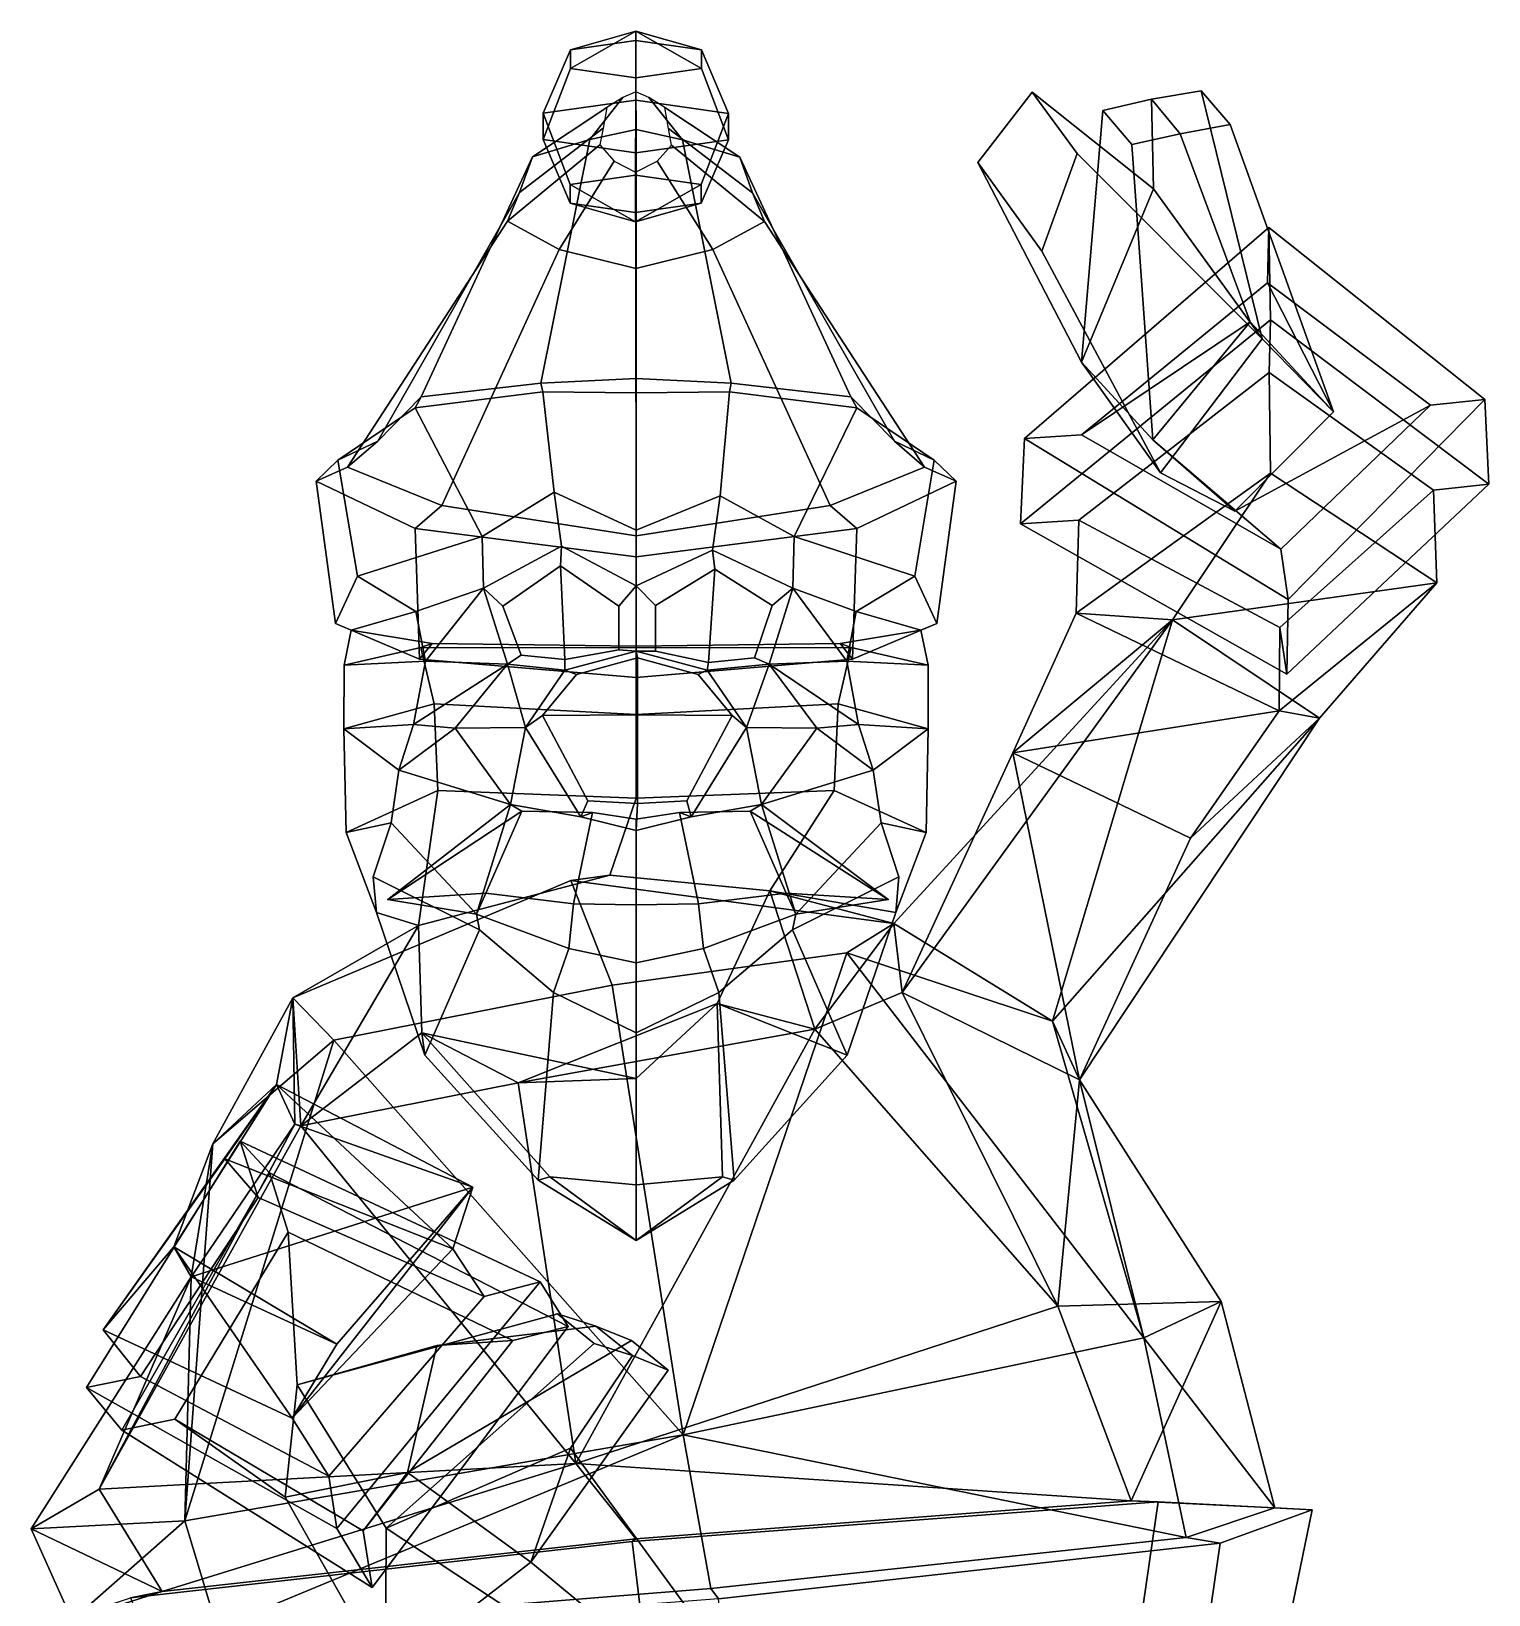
# Model space of a CAD drawing. Extents: x -142 to 161, y -156 to 341.
# Drawn here: x -141.7 to 161.2, y 15.9 to 340.8 of the extents above; entities that cross this region are included whole.
import ezdxf

# ---------------------------------------------------------------- set-up
doc = ezdxf.new("R2010")
doc.units = 0

msp = doc.modelspace()

# ---------------------------------------------------------------- linework, layer by layer
for p in [(-67.591843, 160.365143, 96.495125), (36.414726, 160.365143, 96.495125)]:
    msp.add_point(p)
for points in [[(-29.649315, 336.949158, -22.037313), (-16.04174, 338.858826, -29.255665), (-16.067974, 326.463806, -38.97863), (-35.312012, 323.763123, -28.770414)], [(-29.646725, 333.085388, -7.617524), (-16.028728, 340.792175, -13.282484), (-29.649315, 336.949158, -22.037313)], [(-16.028728, 340.792175, -13.282484), (-16.04174, 338.858826, -29.255665), (-29.649315, 336.949158, -22.037313)], [(-16.036562, 331.131287, -0.416027), (-16.028728, 340.792175, -13.282484), (-29.646725, 333.085388, -7.617524)], [(-2.431543, 336.904724, -22.05411), (3.179721, 323.700287, -28.794167), (-16.067974, 326.463806, -38.97863), (-16.04174, 338.858826, -29.255665)], [(-16.028728, 340.792175, -13.282484), (-2.431543, 336.904724, -22.05411), (-16.04174, 338.858826, -29.255665)], [(-16.036562, 331.131287, -0.416027), (-2.428954, 333.040955, -7.634319), (-16.028728, 340.792175, -13.282484)], [(-2.428954, 333.040955, -7.634319), (-2.431543, 336.904724, -22.05411), (-16.028728, 340.792175, -13.282484)], [(-35.30835, 318.29892, -8.377673), (-29.646725, 333.085388, -7.617524), (-29.649315, 336.949158, -22.037313), (-35.312012, 323.763123, -28.770414)], [(3.183383, 318.236053, -8.401425), (3.179721, 323.700287, -28.794167), (-2.431543, 336.904724, -22.05411), (-2.428954, 333.040955, -7.634319)], [(-16.060652, 315.53537, 1.806762), (-16.036562, 331.131287, -0.416027), (-29.646725, 333.085388, -7.617524), (-35.30835, 318.29892, -8.377673)], [(-16.060652, 315.53537, 1.806762), (3.183383, 318.236053, -8.401425), (-2.428954, 333.040955, -7.634319), (-16.036562, 331.131287, -0.416027)], [(-16.05541, 328.239136, -7.126529), (-18.753023, 327.024872, -7.45845), (-25.624636, 318.266296, 51.219948), (-15.995101, 320.358612, 53.964451)], [(-16.05541, 328.239136, -7.126529), (-15.995101, 320.358612, 53.964451), (-6.371634, 318.252838, 51.214855), (-13.362187, 327.016052, -7.461776)], [(91.111107, 326.651062, 173.839813), (101.489883, 328.440674, 178.125626), (107.496941, 321.393555, 169.085968), (97.118698, 319.493561, 164.860428)], [(91.111107, 326.651062, 173.839813), (91.536423, 308.073212, 188.049118), (114.152878, 276.878937, 204.423233), (101.489883, 328.440674, 178.125626)], [(101.489883, 328.440674, 178.125626), (114.152878, 276.878937, 204.423233), (128.980667, 261.697235, 178.717606), (107.496941, 321.393555, 169.085968)], [(-22.097281, 324.942139, -8.027983), (-22.855043, 320.642426, -9.204792), (-40.249519, 307.271637, 36.821701), (-37.560184, 314.677887, 46.516018)], [(-18.753023, 327.024872, -7.45845), (-22.097281, 324.942139, -8.027983), (-37.560184, 314.677887, 46.516018), (-25.624636, 318.266296, 51.219948)], [(-29.69964, 308.958221, -29.537462), (-35.312012, 323.763123, -28.770414), (-16.067974, 326.463806, -38.97863), (-16.092064, 310.86792, -36.755814)], [(-2.48187, 308.913788, -29.554256), (-16.092064, 310.86792, -36.755814), (-16.067974, 326.463806, -38.97863), (3.179721, 323.700287, -28.794167)], [(-13.362187, 327.016052, -7.461776), (-6.371634, 318.252838, 51.214855), (5.553517, 314.647736, 46.504616), (-10.025455, 324.922424, -8.035432)], [(-10.025455, 324.922424, -8.035432), (5.553517, 314.647736, 46.504616), (8.221432, 307.237701, 36.808884), (-9.28319, 320.620239, -9.213166)], [(55.058792, 313.490875, 238.125565), (68.35968, 295.091248, 243.768265), (75.68676, 315.382599, 246.951065), (66.334244, 328.115906, 232.367355)], [(55.058792, 313.490875, 238.125565), (66.334244, 328.115906, 232.367355), (91.536423, 308.073212, 188.049118), (76.58474, 272.035034, 187.363144)], [(66.334244, 328.115906, 232.367355), (75.68676, 315.382599, 246.951065), (114.152878, 276.878937, 204.423233), (91.536423, 308.073212, 188.049118)], [(81.013458, 324.338226, 170.188919), (76.58474, 272.035034, 187.363144), (91.536423, 308.073212, 188.049118), (91.111107, 326.651062, 173.839813)], [(81.013458, 324.338226, 170.188919), (91.111107, 326.651062, 173.839813), (97.118698, 319.493561, 164.860428), (87.03817, 317.260315, 161.128311)], [(-35.30835, 318.29892, -8.377673), (-35.312012, 323.763123, -28.770414), (-29.69964, 308.958221, -29.537462), (-29.69705, 305.094452, -15.117672)], [(3.183383, 318.236053, -8.401425), (-2.479281, 305.050018, -15.134467), (-2.48187, 308.913788, -29.554256), (3.179721, 323.700287, -28.794167)], [(81.013458, 324.338226, 170.188919), (87.03817, 317.260315, 161.128311), (91.38356, 255.886414, 162.251785), (76.58474, 272.035034, 187.363144)], [(-22.855043, 320.642426, -9.204792), (-23.547953, 317.174194, -10.154005), (-42.710514, 301.297607, 29.001932), (-40.249519, 307.271637, 36.821701)], [(-15.992278, 268.643951, 102.110405), (-15.995101, 320.358612, 53.964451), (-25.624636, 318.266296, 51.219948), (-35.78054, 267.628021, 94.745079)], [(-15.992278, 268.643951, 102.110405), (3.795982, 267.628021, 94.745079), (-6.371634, 318.252838, 51.214855), (-15.995101, 320.358612, 53.964451)], [(-9.28319, 320.620239, -9.213166), (8.221432, 307.237701, 36.808884), (10.665156, 301.260284, 28.987818), (-8.602779, 317.14978, -10.163227)], [(87.03817, 317.260315, 161.128311), (97.118698, 319.493561, 164.860428), (111.638771, 280.421478, 154.413116), (91.38356, 255.886414, 162.251785)], [(97.118698, 319.493561, 164.860428), (107.496941, 321.393555, 169.085968), (128.980667, 261.697235, 178.717606), (111.638771, 280.421478, 154.413116)], [(-60.640846, 264.803253, 82.086639), (-35.78054, 267.628021, 94.745079), (-25.624636, 318.266296, 51.219948), (-37.560184, 314.677887, 46.516018)], [(-23.547953, 317.174194, -10.154005), (-20.553123, 313.777924, -11.084127), (-32.001301, 295.4487, 21.354465), (-42.710514, 301.297607, 29.001932)], [(-16.060652, 315.53537, 1.806762), (-35.30835, 318.29892, -8.377673), (-29.69705, 305.094452, -15.117672), (-16.086885, 303.14035, -7.916174)], [(-16.060652, 315.53537, 1.806762), (-16.086885, 303.14035, -7.916174), (-2.479281, 305.050018, -15.134467), (3.183383, 318.236053, -8.401425)], [(-8.602779, 317.14978, -10.163227), (10.665156, 301.260284, 28.987818), (-0.060949, 295.426331, 21.346018), (-11.609832, 313.763336, -11.089645)], [(28.656296, 264.803253, 82.086639), (5.553517, 314.647736, 46.504616), (-6.371634, 318.252838, 51.214855), (3.795982, 267.628021, 94.745079)], [(68.35968, 295.091248, 243.768265), (93.022392, 249.01123, 214.239471), (114.152878, 276.878937, 204.423233), (75.68676, 315.382599, 246.951065)], [(-69.681381, 255.59906, 55.37545), (-60.640846, 264.803253, 82.086639), (-37.560184, 314.677887, 46.516018), (-40.249519, 307.271637, 36.821701)], [(-20.553123, 313.777924, -11.084127), (-16.085594, 311.485901, -11.712283), (-16.036814, 291.502228, 16.200108), (-32.001301, 295.4487, 21.354465)], [(-11.609832, 313.763336, -11.089645), (-0.060949, 295.426331, 21.346018), (-16.036814, 291.502228, 16.200108), (-16.085594, 311.485901, -11.712283)], [(37.696827, 255.59906, 55.37545), (8.221432, 307.237701, 36.808884), (5.553517, 314.647736, 46.504616), (28.656296, 264.803253, 82.086639)], [(55.058792, 313.490875, 238.125565), (76.58474, 272.035034, 187.363144), (93.022392, 249.01123, 214.239471), (68.35968, 295.091248, 243.768265)], [(-16.099907, 301.207001, -23.889299), (-29.69964, 308.958221, -29.537462), (-16.092064, 310.86792, -36.755814)], [(-29.69705, 305.094452, -15.117672), (-29.69964, 308.958221, -29.537462), (-16.099907, 301.207001, -23.889299)], [(-16.099907, 301.207001, -23.889299), (-16.092064, 310.86792, -36.755814), (-2.48187, 308.913788, -29.554256)], [(-2.479281, 305.050018, -15.134467), (-16.099907, 301.207001, -23.889299), (-2.48187, 308.913788, -29.554256)], [(-75.951317, 250.177185, 32.811607), (-69.681381, 255.59906, 55.37545), (-40.249519, 307.271637, 36.821701), (-42.710514, 301.297607, 29.001932)], [(43.966766, 250.177185, 32.811607), (10.665156, 301.260284, 28.987818), (8.221432, 307.237701, 36.808884), (37.696827, 255.59906, 55.37545)], [(-16.086885, 303.14035, -7.916174), (-29.69705, 305.094452, -15.117672), (-16.099907, 301.207001, -23.889299)], [(-16.086885, 303.14035, -7.916174), (-16.099907, 301.207001, -23.889299), (-2.479281, 305.050018, -15.134467)], [(-56.363403, 242.208405, 12.722821), (-75.951317, 250.177185, 32.811607), (-42.710514, 301.297607, 29.001932), (-32.001301, 295.4487, 21.354465)], [(24.378843, 242.208405, 12.722822), (-0.060949, 295.426331, 21.346018), (10.665156, 301.260284, 28.987818), (43.966766, 250.177185, 32.811607)], [(63.937744, 238.456024, 148.06102), (64.709366, 256.18634, 176.030685), (115.519356, 300.020905, 147.353302), (115.87558, 280.815308, 121.267258)], [(64.709366, 256.18634, 176.030685), (76.61438, 256.946747, 175.590622), (115.283615, 288.542053, 154.665756), (115.519356, 300.020905, 147.353302)], [(160.444504, 264.294647, 171.22197), (115.519356, 300.020905, 147.353302), (115.283615, 288.542053, 154.665756), (149.141006, 263.089386, 171.947662)], [(160.444504, 264.294647, 171.22197), (161.237061, 246.696777, 143.173737), (115.87558, 280.815308, 121.267258), (115.519356, 300.020905, 147.353302)], [(-15.992279, 235.910461, -5.742796), (-56.363403, 242.208405, 12.722821), (-32.001301, 295.4487, 21.354465), (-16.036814, 291.502228, 16.200108)], [(-15.992279, 235.910461, -5.742796), (-16.036814, 291.502228, 16.200108), (-0.060949, 295.426331, 21.346018), (24.378843, 242.208405, 12.722822)], [(111.638771, 280.421478, 154.413116), (128.980667, 261.697235, 178.717606), (115.283615, 288.542053, 154.665756), (76.61438, 256.946747, 175.590622)], [(108.46003, 241.089935, 183.172211), (149.141006, 263.089386, 171.947662), (115.283615, 288.542053, 154.665756), (128.980667, 261.697235, 178.717606)], [(63.937744, 238.456024, 148.06102), (115.87558, 280.815308, 121.267258), (115.569916, 269.852539, 128.25061), (76.055687, 239.196228, 147.634628)], [(91.38356, 255.886414, 162.251785), (111.638771, 280.421478, 154.413116), (76.61438, 256.946747, 175.590622), (117.991768, 233.174652, 191.95517)], [(161.237061, 246.696777, 143.173737), (149.767288, 245.43927, 143.932144), (115.569916, 269.852539, 128.25061), (115.87558, 280.815308, 121.267258)], [(93.022392, 249.01123, 214.239471), (108.46003, 241.089935, 183.172211), (128.980667, 261.697235, 178.717606), (114.152878, 276.878937, 204.423233)], [(115.889847, 248.970398, 98.736542), (75.446388, 219.837799, 117.146332), (76.055687, 239.196228, 147.634628), (115.569916, 269.852539, 128.25061)], [(76.58474, 272.035034, 187.363144), (91.38356, 255.886414, 162.251785), (108.46003, 241.089935, 183.172211), (93.022392, 249.01123, 214.239471)], [(149.767288, 245.43927, 143.932144), (150.450302, 226.190247, 113.378937), (115.889847, 248.970398, 98.736542), (115.569916, 269.852539, 128.25061)], [(-35.391876, 265.833313, 99.837959), (-35.78054, 267.628021, 94.745079), (-60.640846, 264.803253, 82.086639), (-61.883198, 262.561523, 86.926041)], [(-15.992278, 265.653229, 105.996429), (-15.992278, 268.643951, 102.110405), (-35.78054, 267.628021, 94.745079), (-35.391876, 265.833313, 99.837959)], [(-15.992278, 265.653229, 105.996429), (3.407317, 265.833313, 99.837959), (3.795982, 267.628021, 94.745079), (-15.992278, 268.643951, 102.110405)], [(3.407317, 265.833313, 99.837959), (29.898647, 262.561523, 86.926041), (28.656296, 264.803253, 82.086639), (3.795982, 267.628021, 94.745079)], [(-61.883198, 262.561523, 86.926041), (-60.640846, 264.803253, 82.086639), (-69.681381, 255.59906, 55.37545), (-77.980057, 251.690308, 57.154057)], [(-33.035049, 245.036011, 105.993355), (-35.391876, 265.833313, 99.837959), (-61.883198, 262.561523, 86.926041), (-47.975784, 235.798859, 95.688095)], [(-15.992279, 237.132874, 110.968658), (-15.992278, 265.653229, 105.996429), (-35.391876, 265.833313, 99.837959), (-33.035049, 245.036011, 105.993355)], [(-15.992279, 237.132874, 110.968658), (1.454217, 244.241577, 106.137726), (3.407317, 265.833313, 99.837959), (-15.992278, 265.653229, 105.996429)], [(1.454217, 244.241577, 106.137726), (16.863268, 235.798859, 95.688103), (29.898647, 262.561523, 86.926041), (3.407317, 265.833313, 99.837959)], [(29.898647, 262.561523, 86.926041), (45.995502, 251.690308, 57.154057), (37.696827, 255.59906, 55.37545), (28.656296, 264.803253, 82.086639)], [(119.552994, 222.728638, 198.616241), (160.444504, 264.294647, 171.22197), (149.141006, 263.089386, 171.947662), (117.991768, 233.174652, 191.95517)], [(119.292801, 207.219025, 168.16893), (161.237061, 246.696777, 143.173737), (160.444504, 264.294647, 171.22197), (119.552994, 222.728638, 198.616241)], [(-47.975784, 235.798859, 95.688095), (-61.883198, 262.561523, 86.926041), (-77.980057, 251.690308, 57.154057), (-73.932991, 227.540619, 77.814453)], [(16.863268, 235.798859, 95.688103), (41.948444, 227.540619, 77.814453), (45.995502, 251.690308, 57.154057), (29.898647, 262.561523, 86.926041)], [(91.38356, 255.886414, 162.251785), (117.991768, 233.174652, 191.95517), (149.141006, 263.089386, 171.947662), (108.46003, 241.089935, 183.172211)], [(119.552994, 222.728638, 198.616241), (117.991768, 233.174652, 191.95517), (76.61438, 256.946747, 175.590622), (64.709366, 256.18634, 176.030685)], [(-77.980057, 251.690308, 57.154057), (-69.681381, 255.59906, 55.37545), (-75.951317, 250.177185, 32.811607), (-82.505745, 247.304596, 31.648376)], [(45.995502, 251.690308, 57.154057), (50.521194, 247.304596, 31.648376), (43.966766, 250.177185, 32.811607), (37.696827, 255.59906, 55.37545)], [(119.292801, 207.219025, 168.16893), (119.552994, 222.728638, 198.616241), (64.709366, 256.18634, 176.030685), (63.937744, 238.456024, 148.06102)], [(-73.932991, 227.540619, 77.814453), (-77.980057, 251.690308, 57.154057), (-82.505745, 247.304596, 31.648376), (-78.506409, 217.683228, 41.26693)], [(41.948444, 227.540619, 77.814453), (46.521854, 217.683228, 41.26693), (50.521194, 247.304596, 31.648376), (45.995502, 251.690308, 57.154057)], [(-82.505745, 247.304596, 31.648376), (-75.951317, 250.177185, 32.811607), (-56.363403, 242.208405, 12.722821), (-61.89212, 237.459106, 9.714833)], [(-78.506409, 217.683228, 41.26693), (-82.505745, 247.304596, 31.648376), (-61.89212, 237.459106, 9.714833), (-60.996796, 210.312958, 16.025949)], [(50.521194, 247.304596, 31.648376), (29.907564, 237.459106, 9.714833), (24.378843, 242.208405, 12.722822), (43.966766, 250.177185, 32.811607)], [(46.521854, 217.683228, 41.26693), (29.012239, 210.312927, 16.025949), (29.907564, 237.459106, 9.714833), (50.521194, 247.304596, 31.648376)], [(75.446388, 219.837799, 117.146332), (115.889847, 248.970398, 98.736542), (95.508698, 218.499207, 59.714615)], [(150.450302, 226.190247, 113.378937), (95.508698, 218.499207, 59.714615), (115.889847, 248.970398, 98.736542)], [(-33.035049, 245.036011, 105.993355), (-47.975784, 235.798859, 95.688095), (-47.683075, 225.057556, 94.877663), (-31.46636, 233.792145, 106.658783)], [(-15.992279, 237.132874, 110.968658), (-33.035049, 245.036011, 105.993355), (-31.46636, 233.792145, 106.658783), (-15.992279, 225.558319, 108.95771)], [(-15.992279, 237.132874, 110.968658), (-15.992279, 225.558319, 108.95771), (-0.114478, 232.987305, 106.687653), (1.454217, 244.241577, 106.137726)], [(1.454217, 244.241577, 106.137726), (-0.114478, 232.987305, 106.687653), (16.570555, 225.057556, 94.877663), (16.863268, 235.798859, 95.688103)], [(117.664276, 199.597107, 130.199356), (150.450302, 226.190247, 113.378937), (149.767288, 245.43927, 143.932144), (117.832916, 216.889008, 162.00264)], [(119.292801, 207.219025, 168.16893), (117.832916, 216.889008, 162.00264), (149.767288, 245.43927, 143.932144), (161.237061, 246.696777, 143.173737)], [(-61.89212, 237.459106, 9.714833), (-56.363403, 242.208405, 12.722821), (-15.992279, 235.910461, -5.742796), (-15.992279, 231.539124, -9.574926)], [(29.907564, 237.459106, 9.714833), (-15.992279, 231.539124, -9.574926), (-15.992279, 235.910461, -5.742796), (24.378843, 242.208405, 12.722822)], [(-60.996796, 210.312958, 16.025949), (-61.89212, 237.459106, 9.714833), (-15.992279, 231.539124, -9.574926), (-15.992283, 206.496765, -3.372419)], [(29.012239, 210.312927, 16.025949), (-15.992283, 206.496765, -3.372419), (-15.992279, 231.539124, -9.574926), (29.907564, 237.459106, 9.714833)], [(119.292801, 207.219025, 168.16893), (63.937744, 238.456024, 148.06102), (76.055687, 239.196228, 147.634628), (117.832916, 216.889008, 162.00264)], [(75.446388, 219.837799, 117.146332), (117.664276, 199.597107, 130.199356), (117.832916, 216.889008, 162.00264), (76.055687, 239.196228, 147.634628)], [(-61.767452, 220.184937, 78.35788), (-47.683075, 225.057556, 94.877663), (-47.975784, 235.798859, 95.688095), (-73.932991, 227.540619, 77.814453)], [(29.782896, 220.184937, 78.35788), (41.948444, 227.540619, 77.814453), (16.863268, 235.798859, 95.688103), (16.570555, 225.057556, 94.877663)], [(-31.725208, 229.697693, 104.469688), (-31.46636, 233.792145, 106.658783), (-47.683075, 225.057556, 94.877663), (-43.662342, 221.328979, 94.654114)], [(-31.725208, 229.697693, 104.469688), (-19.577335, 221.325775, 106.095718), (-15.992279, 225.558319, 108.95771), (-31.46636, 233.792145, 106.658783)], [(0.392394, 229.002502, 104.268639), (-0.114478, 232.987305, 106.687653), (-15.992279, 225.558319, 108.95771), (-11.954087, 221.445038, 106.276031)], [(0.392394, 229.002502, 104.268639), (12.311739, 221.448425, 92.15062), (16.570555, 225.057556, 94.877663), (-0.114478, 232.987305, 106.687653)], [(-73.932991, 227.540619, 77.814453), (-78.506409, 217.683228, 41.26693), (-75.200867, 216.348694, 41.578907), (-61.767452, 220.184937, 78.35788)], [(-30.825851, 210.204559, 102.64016), (-31.725208, 229.697693, 104.469688), (-43.662342, 221.328979, 94.654114), (-39.91534, 211.139099, 97.547935)], [(-19.577335, 221.325775, 106.095718), (-31.725208, 229.697693, 104.469688), (-30.825851, 210.204559, 102.64016), (-19.577335, 212.208496, 106.939919)], [(-11.954087, 221.445038, 106.276031), (-11.954087, 211.94043, 107.318275), (-0.92462, 209.592163, 102.009949), (0.392394, 229.002502, 104.268639)], [(-0.92462, 209.592163, 102.009949), (8.637705, 210.588196, 95.723228), (12.311739, 221.448425, 92.15062), (0.392394, 229.002502, 104.268639)], [(41.948444, 227.540619, 77.814453), (29.782896, 220.184937, 78.35788), (43.216316, 216.348694, 41.578907), (46.521854, 217.683228, 41.26693)], [(-59.794704, 209.859009, 78.655991), (-47.683075, 225.057556, 94.877663), (-61.767452, 220.184937, 78.35788)], [(-42.752811, 209.298401, 98.549278), (-47.683075, 225.057556, 94.877663), (-59.794704, 209.859009, 78.655991)], [(-39.91534, 211.139099, 97.547935), (-43.662342, 221.328979, 94.654114), (-47.683075, 225.057556, 94.877663), (-42.752811, 209.298401, 98.549278)], [(-19.577335, 212.208496, 106.939919), (-15.99228, 211.96109, 110.144318), (-15.992279, 225.558319, 108.95771), (-19.577335, 221.325775, 106.095718)], [(-11.954087, 211.94043, 107.318275), (-11.954087, 221.445038, 106.276031), (-15.992279, 225.558319, 108.95771), (-15.99228, 211.96109, 110.144318)], [(8.637705, 210.588196, 95.723228), (11.640289, 209.298401, 98.549278), (16.570555, 225.057556, 94.877663), (12.311739, 221.448425, 92.15062)], [(11.640289, 209.298401, 98.549278), (27.810141, 209.859009, 78.655991), (16.570555, 225.057556, 94.877663)], [(27.810141, 209.859009, 78.655991), (29.782896, 220.184937, 78.35788), (16.570555, 225.057556, 94.877663)], [(150.450302, 226.190247, 113.378937), (126.05912, 198.045715, 75.624802), (95.508698, 218.499207, 59.714615)], [(117.664276, 199.597107, 130.199356), (126.05912, 198.045715, 75.624802), (150.450302, 226.190247, 113.378937)], [(-61.767452, 220.184937, 78.35788), (-75.200867, 216.348694, 41.578907), (-76.705276, 209.042908, 42.462151), (-59.794704, 209.859009, 78.655991)], [(29.782896, 220.184937, 78.35788), (27.810141, 209.859009, 78.655991), (44.720718, 209.042908, 42.462151), (43.216316, 216.348694, 41.578907)], [(39.290203, 141.007874, 43.820023), (95.508698, 218.499207, 59.714615), (37.589977, 155.336792, -1.061121)], [(70.584953, 135.097107, -19.028791), (37.589977, 155.336792, -1.061121), (95.508698, 218.499207, 59.714615)], [(39.290203, 141.007874, 43.820023), (62.284512, 190.832489, 80.060371), (95.508698, 218.499207, 59.714615)], [(117.664276, 199.597107, 130.199356), (75.446388, 219.837799, 117.146332), (62.284512, 190.832489, 80.060371)], [(75.446388, 219.837799, 117.146332), (95.508698, 218.499207, 59.714615), (62.284512, 190.832489, 80.060371)], [(70.584953, 135.097107, -19.028791), (95.508698, 218.499207, 59.714615), (126.05912, 198.045715, 75.624802)], [(-78.506409, 217.683228, 41.26693), (-60.996796, 210.312958, 16.025949), (-58.410667, 213.574707, 15.36448), (-75.200867, 216.348694, 41.578907)], [(-76.705276, 209.042908, 42.462151), (-75.200867, 216.348694, 41.578907), (-58.410667, 213.574707, 15.36448), (-60.72303, 212.72229, 12.672508)], [(46.521854, 217.683228, 41.26693), (43.216316, 216.348694, 41.578907), (26.426111, 213.574707, 15.36448), (29.012239, 210.312927, 16.025949)], [(44.720718, 209.042908, 42.462151), (28.738466, 212.72229, 12.672508), (26.426111, 213.574707, 15.36448), (43.216316, 216.348694, 41.578907)], [(-76.727058, 195.848938, 44.641083), (-76.705276, 209.042908, 42.462151), (-60.72303, 212.72229, 12.672508), (-57.978252, 201.025208, 11.188779)], [(-60.996796, 210.312958, 16.025949), (-15.992283, 206.496765, -3.372419), (-15.992284, 213.033264, -1.753986), (-58.410667, 213.574707, 15.36448)], [(-60.72303, 212.72229, 12.672508), (-58.410667, 213.574707, 15.36448), (-15.992284, 213.033264, -1.753986), (-15.992286, 212.648071, -2.405134)], [(-57.978252, 201.025208, 11.188779), (-60.72303, 212.72229, 12.672508), (-15.992286, 212.648071, -2.405134), (-15.992301, 198.771881, -0.945828)], [(-30.825851, 210.204559, 102.64016), (-30.792959, 208.017517, 104.835991), (-15.99228, 211.96109, 110.144318), (-19.577335, 212.208496, 106.939919)], [(-15.733897, 210.574738, 124.53614), (-15.99228, 211.96109, 110.144318), (-30.792959, 208.017517, 104.835991), (-28.356771, 207.140503, 121.019623)], [(25.993692, 201.025208, 11.188779), (-15.992301, 198.771881, -0.945828), (-15.992286, 212.648071, -2.405134), (28.738466, 212.72229, 12.672508)], [(28.738466, 212.72229, 12.672508), (-15.992286, 212.648071, -2.405134), (-15.992284, 213.033264, -1.753986), (26.426111, 213.574707, 15.36448)], [(29.012239, 210.312927, 16.025949), (26.426111, 213.574707, 15.36448), (-15.992284, 213.033264, -1.753986), (-15.992283, 206.496765, -3.372419)], [(-15.733897, 210.574738, 124.53614), (-3.111025, 207.140503, 121.019623), (-1.191601, 208.017517, 104.835991), (-15.99228, 211.96109, 110.144318)], [(-0.92462, 209.592163, 102.009949), (-11.954087, 211.94043, 107.318275), (-15.99228, 211.96109, 110.144318), (-1.191601, 208.017517, 104.835991)], [(44.742504, 195.848938, 44.641083), (25.993692, 201.025208, 11.188779), (28.738466, 212.72229, 12.672508), (44.720718, 209.042908, 42.462151)], [(-59.794704, 209.859009, 78.655991), (-76.705276, 209.042908, 42.462151), (-76.727058, 195.848938, 44.641083), (-62.236473, 196.759888, 78.504814)], [(-62.236473, 196.759888, 78.504814), (-42.752811, 209.298401, 98.549278), (-59.794704, 209.859009, 78.655991)], [(-53.582497, 195.943115, 101.72583), (-42.752811, 209.298401, 98.549278), (-62.236473, 196.759888, 78.504814)], [(-53.582497, 195.943115, 101.72583), (-38.950737, 196.096497, 104.760262), (-42.752811, 209.298401, 98.549278)], [(-30.825851, 210.204559, 102.64016), (-39.91534, 211.139099, 97.547935), (-42.752811, 209.298401, 98.549278), (-30.792959, 208.017517, 104.835991)], [(-38.950737, 196.096497, 104.760262), (-30.792959, 208.017517, 104.835991), (-42.752811, 209.298401, 98.549278)], [(-35.433102, 198.576141, 122.216957), (-28.356771, 207.140503, 121.019623), (-30.792959, 208.017517, 104.835991), (-38.950737, 196.096497, 104.760262)], [(-15.733897, 198.757813, 128.666168), (-15.733897, 210.574738, 124.53614), (-28.356771, 207.140503, 121.019623), (-35.433102, 198.576141, 122.216957)], [(-15.733897, 198.757813, 128.666168), (3.965303, 198.576141, 122.216957), (-3.111025, 207.140503, 121.019623), (-15.733897, 210.574738, 124.53614)], [(3.965303, 198.576141, 122.216957), (6.966177, 196.096497, 104.760262), (-1.191601, 208.017517, 104.835991), (-3.111025, 207.140503, 121.019623)], [(-0.92462, 209.592163, 102.009949), (-1.191601, 208.017517, 104.835991), (11.640289, 209.298401, 98.549278), (8.637705, 210.588196, 95.723228)], [(6.966177, 196.096497, 104.760262), (11.640289, 209.298401, 98.549278), (-1.191601, 208.017517, 104.835991)], [(21.597937, 195.943115, 101.72583), (11.640289, 209.298401, 98.549278), (6.966177, 196.096497, 104.760262)], [(30.251917, 196.759888, 78.504814), (27.810141, 209.859009, 78.655991), (11.640289, 209.298401, 98.549278)], [(21.597937, 195.943115, 101.72583), (30.251917, 196.759888, 78.504814), (11.640289, 209.298401, 98.549278)], [(27.810141, 209.859009, 78.655991), (30.251917, 196.759888, 78.504814), (44.742504, 195.848938, 44.641083), (44.720718, 209.042908, 42.462151)], [(-76.290703, 174.294678, 46.003769), (-76.727058, 195.848938, 44.641083), (-57.978252, 201.025208, 11.188779), (-57.185535, 183.037537, 14.099625)], [(-57.185535, 183.037537, 14.099625), (-57.978252, 201.025208, 11.188779), (-15.992301, 198.771881, -0.945828), (-15.992298, 181.411804, 3.485332)], [(-26.008772, 180.828156, 117.381264), (-35.433102, 198.576141, 122.216957), (-38.950737, 196.096497, 104.760262), (-27.45874, 177.509399, 104.511536)], [(-15.733897, 180.306702, 122.61129), (-15.733897, 198.757813, 128.666168), (-35.433102, 198.576141, 122.216957), (-26.008772, 180.828156, 117.381264)], [(25.200975, 183.037537, 14.099625), (-15.992298, 181.411804, 3.485332), (-15.992301, 198.771881, -0.945828), (25.993692, 201.025208, 11.188779)], [(-15.733897, 180.306702, 122.61129), (-5.459023, 180.828156, 117.381264), (3.965303, 198.576141, 122.216957), (-15.733897, 198.757813, 128.666168)], [(-5.459023, 180.828156, 117.381264), (-4.525819, 177.509399, 104.511536), (6.966177, 196.096497, 104.760262), (3.965303, 198.576141, 122.216957)], [(44.306152, 174.294678, 46.003769), (25.200975, 183.037537, 14.099625), (25.993692, 201.025208, 11.188779), (44.742504, 195.848938, 44.641083)], [(117.664276, 199.597107, 130.199356), (62.284512, 190.832489, 80.060371), (99.211723, 173.131348, 93.994942)], [(117.664276, 199.597107, 130.199356), (99.211723, 173.131348, 93.994942), (126.05912, 198.045715, 75.624802)], [(-62.236473, 196.759888, 78.504814), (-76.727058, 195.848938, 44.641083), (-65.302544, 187.236511, 77.948036)], [(-66.908287, 176.30658, 78.12674), (-65.302544, 187.236511, 77.948036), (-76.727058, 195.848938, 44.641083), (-76.290703, 174.294678, 46.003769)], [(-65.302544, 187.236511, 77.948036), (-53.582497, 195.943115, 101.72583), (-62.236473, 196.759888, 78.504814)], [(-42.085876, 180.129791, 98.608398), (-53.582497, 195.943115, 101.72583), (-65.302544, 187.236511, 77.948036)], [(-42.085876, 180.129791, 98.608398), (-38.950737, 196.096497, 104.760262), (-53.582497, 195.943115, 101.72583)], [(-27.45874, 177.509399, 104.511536), (-38.950737, 196.096497, 104.760262), (-42.085876, 180.129791, 98.608398)], [(-4.525819, 177.509399, 104.511536), (10.101316, 180.129791, 98.608398), (6.966177, 196.096497, 104.760262)], [(10.101316, 180.129791, 98.608398), (21.597937, 195.943115, 101.72583), (6.966177, 196.096497, 104.760262)], [(10.101316, 180.129791, 98.608398), (33.317989, 187.236511, 77.948036), (21.597937, 195.943115, 101.72583)], [(33.317989, 187.236511, 77.948036), (30.251917, 196.759888, 78.504814), (21.597937, 195.943115, 101.72583)], [(30.251917, 196.759888, 78.504814), (33.317989, 187.236511, 77.948036), (44.742504, 195.848938, 44.641083)], [(34.923733, 176.30658, 78.12674), (44.306152, 174.294678, 46.003769), (44.742504, 195.848938, 44.641083), (33.317989, 187.236511, 77.948036)], [(76.195663, 122.886963, 22.858818), (70.584953, 135.097107, -19.028791), (126.05912, 198.045715, 75.624802)], [(99.211723, 173.131348, 93.994942), (76.195663, 122.886963, 22.858818), (126.05912, 198.045715, 75.624802)], [(76.195663, 122.886963, 22.858818), (62.284512, 190.832489, 80.060371), (39.290203, 141.007874, 43.820023)], [(99.211723, 173.131348, 93.994942), (62.284512, 190.832489, 80.060371), (76.195663, 122.886963, 22.858818)], [(-66.908287, 176.30658, 78.12674), (-49.193882, 157.303833, 104.917747), (-42.085876, 180.129791, 98.608398), (-65.302544, 187.236511, 77.948036)], [(34.923733, 176.30658, 78.12674), (33.317989, 187.236511, 77.948036), (10.101316, 180.129791, 98.608398), (17.209324, 157.303833, 104.917747)], [(-69.962166, 157.683044, 50.112881), (-76.290703, 174.294678, 46.003769), (-57.185535, 183.037537, 14.099625), (-61.251873, 154.927795, 29.593111)], [(-61.251873, 154.927795, 29.593111), (-57.185535, 183.037537, 14.099625), (-15.992298, 181.411804, 3.485332), (-21.451906, 165.408386, 7.88786)], [(11.786976, 162.131226, 31.867004), (-21.451906, 165.408386, 7.88786), (-15.992298, 181.411804, 3.485332), (25.200975, 183.037537, 14.099625)], [(37.977604, 157.683044, 50.112881), (11.786976, 162.131226, 31.867004), (25.200975, 183.037537, 14.099625), (44.306152, 174.294678, 46.003769)], [(-39.719685, 178.709167, 112.60862), (-42.085876, 180.129791, 98.608398), (-67.591843, 160.365143, 96.495125)], [(-67.591843, 160.365143, 96.495125), (-42.085876, 180.129791, 98.608398), (-49.193882, 157.303833, 104.917747)], [(-47.196884, 161.660431, 115.002632), (-39.719685, 178.709167, 112.60862), (-67.591843, 160.365143, 96.495125)], [(-25.022314, 178.446899, 112.725731), (-39.719685, 178.709167, 112.60862), (-47.196884, 161.660431, 115.002632), (-28.983267, 159.469116, 123.670197)], [(-39.719685, 178.709167, 112.60862), (-25.022314, 178.446899, 112.725731), (-27.45874, 177.509399, 104.511536), (-42.085876, 180.129791, 98.608398)], [(-15.733897, 180.306702, 122.61129), (-26.008772, 180.828156, 117.381264), (-27.45874, 177.509399, 104.511536), (-15.99228, 174.722046, 110.431023)], [(-15.733897, 180.306702, 122.61129), (-15.99228, 174.722046, 110.431023), (-4.525819, 177.509399, 104.511536), (-5.459023, 180.828156, 117.381264)], [(7.735126, 178.709167, 112.60862), (10.101316, 180.129791, 98.608398), (-4.525819, 177.509399, 104.511536), (-6.962244, 178.446899, 112.725731)], [(-6.962244, 178.446899, 112.725731), (-3.001293, 159.469116, 123.670197), (15.212328, 161.660431, 115.002632), (7.735126, 178.709167, 112.60862)], [(7.735126, 178.709167, 112.60862), (36.414726, 160.365143, 96.495125), (10.101316, 180.129791, 98.608398)], [(15.212328, 161.660431, 115.002632), (36.414726, 160.365143, 96.495125), (7.735126, 178.709167, 112.60862)], [(36.414726, 160.365143, 96.495125), (17.209324, 157.303833, 104.917747), (10.101316, 180.129791, 98.608398)], [(-69.962166, 157.683044, 50.112881), (-70.631516, 165.048523, 81.29702), (-66.908287, 176.30658, 78.12674), (-76.290703, 174.294678, 46.003769)], [(-66.908287, 176.30658, 78.12674), (-70.631516, 165.048523, 81.29702), (-48.510712, 154.082092, 95.906563), (-49.193882, 157.303833, 104.917747)], [(-28.983267, 159.469116, 123.670197), (-15.99228, 159.265625, 124.353905), (-15.99228, 177.032837, 115.474297), (-25.022314, 178.446899, 112.725731)], [(-15.99228, 177.032837, 115.474297), (-15.99228, 174.722046, 110.431023), (-27.45874, 177.509399, 104.511536), (-25.022314, 178.446899, 112.725731)], [(-3.001293, 159.469116, 123.670197), (-6.962244, 178.446899, 112.725731), (-15.99228, 177.032837, 115.474297), (-15.99228, 159.265625, 124.353905)], [(-15.99228, 177.032837, 115.474297), (-6.962244, 178.446899, 112.725731), (-4.525819, 177.509399, 104.511536), (-15.99228, 174.722046, 110.431023)], [(34.923733, 176.30658, 78.12674), (17.209324, 157.303833, 104.917747), (16.526154, 154.082092, 95.906563), (38.646961, 165.048523, 81.29702)], [(37.977604, 157.683044, 50.112881), (44.306152, 174.294678, 46.003769), (34.923733, 176.30658, 78.12674), (38.646961, 165.048523, 81.29702)], [(-29.529823, 164.320557, 3.342874), (-87.347908, 139.930328, -6.258066), (-61.251873, 154.927795, 29.593111), (-21.451906, 165.408386, 7.88786)], [(-29.529823, 164.320557, 3.342874), (-20.999271, 142.571594, -47.31221), (-78.817284, 131.126221, -42.180428), (-87.347908, 139.930328, -6.258066)], [(-48.510712, 154.082092, 95.906563), (-70.631516, 165.048523, 81.29702), (-69.962166, 157.683044, 50.112881), (-59.884094, 128.035583, 66.107307)], [(-21.451906, 165.408386, 7.88786), (11.786976, 162.131226, 31.867004), (37.589977, 155.336792, -1.061121), (-29.529823, 164.320557, 3.342874)], [(-29.529823, 164.320557, 3.342874), (37.589977, 155.336792, -1.061121), (27.781134, 149.260864, -33.845367), (-20.999271, 142.571594, -47.31221)], [(16.526154, 154.082092, 95.906563), (27.899538, 128.035583, 66.107307), (37.977604, 157.683044, 50.112881), (38.646961, 165.048523, 81.29702)], [(-49.193882, 157.303833, 104.917747), (-47.196884, 161.660431, 115.002632), (-67.591843, 160.365143, 96.495125)], [(-28.983267, 159.469116, 123.670197), (-47.196884, 161.660431, 115.002632), (-49.193882, 157.303833, 104.917747), (-29.984894, 150.170074, 113.764572)], [(-15.99228, 159.265625, 124.353905), (-28.983267, 159.469116, 123.670197), (-29.984894, 150.170074, 113.764572), (-15.992279, 147.203278, 119.235939)], [(-15.99228, 159.265625, 124.353905), (-15.992279, 147.203278, 119.235939), (-1.999666, 150.170074, 113.764572), (-3.001293, 159.469116, 123.670197)], [(-3.001293, 159.469116, 123.670197), (-1.999666, 150.170074, 113.764572), (17.209324, 157.303833, 104.917747), (15.212328, 161.660431, 115.002632)], [(27.899538, 128.035583, 66.107307), (0.885755, 138.713898, 60.444782), (11.786976, 162.131226, 31.867004), (37.977604, 157.683044, 50.112881)], [(21.131651, 133.38208, 62.065655), (11.786976, 162.131226, 31.867004), (0.885755, 138.713898, 60.444782)], [(37.589977, 155.336792, -1.061121), (11.786976, 162.131226, 31.867004), (21.131651, 133.38208, 62.065655)], [(17.209324, 157.303833, 104.917747), (36.414726, 160.365143, 96.495125), (15.212328, 161.660431, 115.002632)], [(-59.884094, 128.035583, 66.107307), (-69.962166, 157.683044, 50.112881), (-61.251873, 154.927795, 29.593111), (-60.497116, 132.635132, 57.067692)], [(-33.167187, 141.018555, 115.812424), (-29.984894, 150.170074, 113.764572), (-49.193882, 157.303833, 104.917747), (-48.510712, 154.082092, 95.906563)], [(1.182627, 141.018555, 115.812424), (16.526154, 154.082092, 95.906563), (17.209324, 157.303833, 104.917747), (-1.999666, 150.170074, 113.764572)], [(-87.347908, 139.930328, -6.258066), (-85.706207, 113.3255, 52.725311), (-61.251873, 154.927795, 29.593111)], [(-85.706207, 113.3255, 52.725311), (-60.497116, 132.635132, 57.067692), (-61.251873, 154.927795, 29.593111)], [(-36.352314, 102.034058, 97.859222), (-33.167187, 141.018555, 115.812424), (-48.510712, 154.082092, 95.906563), (-59.884094, 128.035583, 66.107307)], [(4.367754, 102.034058, 97.859222), (27.899538, 128.035583, 66.107307), (16.526154, 154.082092, 95.906563), (1.182627, 141.018555, 115.812424)], [(39.290203, 141.007874, 43.820023), (37.589977, 155.336792, -1.061121), (21.131651, 133.38208, 62.065655)], [(70.584953, 135.097107, -19.028791), (27.781134, 149.260864, -33.845367), (37.589977, 155.336792, -1.061121)], [(-15.992279, 132.673096, 122.178635), (-15.992279, 147.203278, 119.235939), (-29.984894, 150.170074, 113.764572), (-33.167187, 141.018555, 115.812424)], [(-15.992279, 132.673096, 122.178635), (1.182627, 141.018555, 115.812424), (-1.999666, 150.170074, 113.764572), (-15.992279, 147.203278, 119.235939)], [(-6.209994, 49.115753, -102.036201), (-20.999271, 142.571594, -47.31221), (27.781134, 149.260864, -33.845367)], [(89.523643, 69.268799, -57.301506), (-6.209994, 49.115753, -102.036201), (27.781134, 149.260864, -33.845367)], [(89.523643, 69.268799, -57.301506), (27.781134, 149.260864, -33.845367), (70.584953, 135.097107, -19.028791)], [(-103.941246, 109.579803, -28.933712), (-87.347908, 139.930328, -6.258066), (-78.817284, 131.126221, -42.180428)], [(-103.941246, 109.579803, -28.933712), (-90.715111, 121.908112, 97.334221), (-87.347908, 139.930328, -6.258066)], [(-86.905396, 113.701721, 26.632631), (-87.347908, 139.930328, -6.258066), (-90.715111, 121.908112, 97.334221)], [(-86.905396, 113.701721, 26.632631), (-85.706207, 113.3255, 52.725311), (-87.347908, 139.930328, -6.258066)], [(-6.209994, 49.115753, -102.036201), (-78.817284, 131.126221, -42.180428), (-20.999271, 142.571594, -47.31221)], [(-15.992279, 89.516891, 101.101158), (-15.992279, 132.673096, 122.178635), (-33.167187, 141.018555, 115.812424), (-36.352314, 102.034058, 97.859222)], [(-15.992279, 89.516891, 101.101158), (4.367754, 102.034058, 97.859222), (1.182627, 141.018555, 115.812424), (-15.992279, 132.673096, 122.178635)], [(71.673042, 75.872314, 95.947678), (39.290203, 141.007874, 43.820023), (21.131651, 133.38208, 62.065655)], [(71.673042, 75.872314, 95.947678), (76.195663, 122.886963, 22.858818), (39.290203, 141.007874, 43.820023)], [(-15.992279, 123.128876, 56.009388), (-40.477501, 122.285278, 64.803162), (0.885755, 138.713898, 60.444782)], [(-40.477501, 122.285278, 64.803162), (21.131651, 133.38208, 62.065655), (0.885755, 138.713898, 60.444782)], [(1.948809, 102.726334, 81.952538), (-15.992279, 101.092194, 77.656464), (-15.992279, 123.128876, 56.009388), (0.885755, 138.713898, 60.444782)], [(4.367754, 102.034058, 97.859222), (1.948809, 102.726334, 81.952538), (0.885755, 138.713898, 60.444782), (27.899538, 128.035583, 66.107307)], [(-28.547026, 43.156891, 115.230911), (21.131651, 133.38208, 62.065655), (-40.477501, 122.285278, 64.803162)], [(-28.547026, 43.156891, 115.230911), (71.673042, 75.872314, 95.947678), (21.131651, 133.38208, 62.065655)], [(89.523643, 69.268799, -57.301506), (70.584953, 135.097107, -19.028791), (76.195663, 122.886963, 22.858818)], [(-109.766403, 31.242218, -78.509995), (-78.817284, 131.126221, -42.180428), (-6.209994, 49.115753, -102.036201)], [(-109.766403, 31.242218, -78.509995), (-103.941246, 109.579803, -28.933712), (-78.817284, 131.126221, -42.180428)], [(-40.477501, 122.285278, 64.803162), (-60.497116, 132.635132, 57.067692), (-85.706207, 113.3255, 52.725311)], [(-36.352314, 102.034058, 97.859222), (-59.884094, 128.035583, 66.107307), (-60.497116, 132.635132, 57.067692), (-33.933369, 102.726334, 81.952538)], [(-33.933369, 102.726334, 81.952538), (-60.497116, 132.635132, 57.067692), (-15.992279, 123.128876, 56.009388), (-15.992279, 101.092194, 77.656464)], [(-15.992279, 123.128876, 56.009388), (-60.497116, 132.635132, 57.067692), (-40.477501, 122.285278, 64.803162)], [(-126.78965, 70.891235, 143.308044), (-101.449165, 106.431244, 148.054367), (-90.715111, 121.908112, 97.334221)], [(-126.78965, 70.891235, 143.308044), (-90.715111, 121.908112, 97.334221), (-112.05201, 88.152435, 94.934509)], [(-103.941246, 109.579803, -28.933712), (-112.05201, 88.152435, 94.934509), (-90.715111, 121.908112, 97.334221)], [(-54.106735, 87.791626, 132.738937), (-90.715111, 121.908112, 97.334221), (-101.449165, 106.431244, 148.054367)], [(-86.905396, 113.701721, 26.632631), (-90.715111, 121.908112, 97.334221), (-49.915314, 100.547821, 84.896881)], [(-54.106735, 87.791626, 132.738937), (-49.915314, 100.547821, 84.896881), (-90.715111, 121.908112, 97.334221)], [(-28.547026, 43.156891, 115.230911), (-40.477501, 122.285278, 64.803162), (-85.706207, 113.3255, 52.725311)], [(71.673042, 75.872314, 95.947678), (105.615395, 76.785095, 13.321301), (76.195663, 122.886963, 22.858818)], [(105.615395, 76.785095, 13.321301), (89.523643, 69.268799, -57.301506), (76.195663, 122.886963, 22.858818)], [(-127.617004, 37.845749, 74.739189), (-86.905396, 113.701721, 26.632631), (-108.45179, 81.951965, 1.520747)], [(-127.617004, 37.845749, 74.739189), (-85.706207, 113.3255, 52.725311), (-86.905396, 113.701721, 26.632631)], [(-28.547026, 43.156891, 115.230911), (-85.706207, 113.3255, 52.725311), (-127.617004, 37.845749, 74.739189)], [(-108.45179, 81.951965, 1.520747), (-86.905396, 113.701721, 26.632631), (-49.915314, 100.547821, 84.896881)], [(-122.896622, 50.081116, 210.01207), (-92.185684, 103.553207, 217.881195), (-98.286804, 110.150696, 186.757034), (-130.209183, 58.948853, 178.949158)], [(-130.209183, 58.948853, 178.949158), (-98.286804, 110.150696, 186.757034), (-94.523041, 98.412521, 182.622787), (-119.003632, 61.224426, 177.225891)], [(-108.45179, 81.951965, 1.520747), (-112.05201, 88.152435, 94.934509), (-103.941246, 109.579803, -28.933712)], [(-109.766403, 31.242218, -78.509995), (-108.45179, 81.951965, 1.520747), (-103.941246, 109.579803, -28.933712)], [(-35.920803, 80.873016, 165.238327), (-98.286804, 110.150696, 186.757034), (-92.185684, 103.553207, 217.881195), (-30.124001, 71.652817, 196.521652)], [(-35.920803, 80.873016, 165.238327), (-47.573044, 77.833618, 166.838913), (-94.523041, 98.412521, 182.622787), (-98.286804, 110.150696, 186.757034)], [(-119.003632, 61.224426, 177.225891), (-94.523041, 98.412521, 182.622787), (-101.449165, 106.431244, 148.054367), (-126.78965, 70.891235, 143.308044)], [(-101.449165, 106.431244, 148.054367), (-94.523041, 98.412521, 182.622787), (-47.573044, 77.833618, 166.838913), (-54.106735, 87.791626, 132.738937)], [(-122.896622, 50.081116, 210.01207), (-111.864311, 52.360489, 208.326523), (-88.324188, 91.235687, 213.561539), (-92.185684, 103.553207, 217.881195)], [(-30.124001, 71.652817, 196.521652), (-92.185684, 103.553207, 217.881195), (-88.324188, 91.235687, 213.561539), (-41.582024, 68.702698, 198.106522)], [(-15.992279, 89.516891, 101.101158), (-36.352314, 102.034058, 97.859222), (-33.933369, 102.726334, 81.952538)], [(-15.992279, 89.516891, 101.101158), (-33.933369, 102.726334, 81.952538), (-15.992279, 101.092194, 77.656464)], [(-15.992279, 89.516891, 101.101158), (-15.992279, 101.092194, 77.656464), (1.948809, 102.726334, 81.952538)], [(-15.992279, 89.516891, 101.101158), (1.948809, 102.726334, 81.952538), (4.367754, 102.034058, 97.859222)], [(-78.181274, 67.915924, 84.113182), (-108.45179, 81.951965, 1.520747), (-49.915314, 100.547821, 84.896881)], [(-87.467201, 52.567566, 129.779007), (-78.181274, 67.915924, 84.113182), (-49.915314, 100.547821, 84.896881)], [(-87.467201, 52.567566, 129.779007), (-49.915314, 100.547821, 84.896881), (-54.106735, 87.791626, 132.738937)], [(-88.956779, 36.173828, 201.495087), (-86.473274, 59.504639, 214.53038), (-88.324188, 91.235687, 213.561539), (-111.864311, 52.360489, 208.326523)], [(-57.378956, 67.64859, 204.97226), (-41.582024, 68.702698, 198.106522), (-88.324188, 91.235687, 213.561539), (-86.473274, 59.504639, 214.53038)], [(-87.467201, 52.567566, 129.779007), (-126.78965, 70.891235, 143.308044), (-112.05201, 88.152435, 94.934509)], [(-78.181274, 67.915924, 84.113182), (-112.05201, 88.152435, 94.934509), (-108.45179, 81.951965, 1.520747)], [(-87.467201, 52.567566, 129.779007), (-112.05201, 88.152435, 94.934509), (-78.181274, 67.915924, 84.113182)], [(-54.106735, 87.791626, 132.738937), (-47.573044, 77.833618, 166.838913), (-79.863121, 40.518173, 163.057785), (-87.467201, 52.567566, 129.779007)], [(-127.617004, 37.845749, 74.739189), (-108.45179, 81.951965, 1.520747), (-141.715073, 29.591919, -12.999657)], [(-141.715073, 29.591919, -12.999657), (-108.45179, 81.951965, 1.520747), (-109.766403, 31.242218, -78.509995)], [(-78.172752, 29.616379, 159.599976), (-79.863121, 40.518173, 163.057785), (-47.573044, 77.833618, 166.838913), (-35.920803, 80.873016, 165.238327)], [(-78.172752, 29.616379, 159.599976), (-35.920803, 80.873016, 165.238327), (-30.124001, 71.652817, 196.521652), (-70.860657, 17.398346, 190.662949)], [(86.928139, 35.365402, 80.277687), (71.673042, 75.872314, 95.947678), (-28.547026, 43.156891, 115.230911)], [(86.928139, 35.365402, 80.277687), (105.615395, 76.785095, 13.321301), (71.673042, 75.872314, 95.947678)], [(86.928139, 35.365402, 80.277687), (116.770439, 33.948059, 6.631233), (105.615395, 76.785095, 13.321301)], [(116.770439, 33.948059, 6.631233), (89.523643, 69.268799, -57.301506), (105.615395, 76.785095, 13.321301)], [(-24.396046, 71.653015, 240.382599), (-57.378956, 67.64859, 204.97226), (-86.473274, 59.504639, 214.53038), (-32.315941, 74.242767, 248.111877)], [(-24.701586, 68.098328, 256.581207), (-32.315941, 74.242767, 248.111877), (-86.473274, 59.504639, 214.53038), (-67.976448, 29.696136, 243.810699)], [(-70.860657, 17.398346, 190.662949), (-30.124001, 71.652817, 196.521652), (-41.582024, 68.702698, 198.106522), (-72.701584, 29.169998, 194.399963)], [(-16.975979, 68.674637, 232.858978), (-63.498093, 41.29744, 192.069687), (-57.378956, 67.64859, 204.97226), (-24.396046, 71.653015, 240.382599)], [(-16.710037, 65.60611, 248.886154), (-24.396046, 71.653015, 240.382599), (-32.315941, 74.242767, 248.111877), (-24.701586, 68.098328, 256.581207)], [(-9.33272, 62.521149, 241.356277), (-16.975979, 68.674637, 232.858978), (-24.396046, 71.653015, 240.382599), (-16.710037, 65.60611, 248.886154)], [(-87.467201, 52.567566, 129.779007), (-79.863121, 40.518173, 163.057785), (-119.003632, 61.224426, 177.225891), (-126.78965, 70.891235, 143.308044)], [(-63.498093, 41.29744, 192.069687), (-72.701584, 29.169998, 194.399963), (-41.582024, 68.702698, 198.106522), (-57.378956, 67.64859, 204.97226)], [(-9.33272, 62.521149, 241.356277), (-37.903461, 22.609558, 216.03894), (-63.498093, 41.29744, 192.069687), (-16.975979, 68.674637, 232.858978)], [(98.347252, 27.785126, -73.861725), (-6.209994, 49.115753, -102.036201), (89.523643, 69.268799, -57.301506)], [(116.770439, 33.948059, 6.631233), (98.347252, 27.785126, -73.861725), (89.523643, 69.268799, -57.301506)], [(-16.710037, 65.60611, 248.886154), (-24.701586, 68.098328, 256.581207), (-67.976448, 29.696136, 243.810699), (-29.611012, 46.322083, 245.900681)], [(-9.33272, 62.521149, 241.356277), (-16.710037, 65.60611, 248.886154), (-29.611012, 46.322083, 245.900681), (-37.903461, 22.609558, 216.03894)], [(-78.172752, 29.616379, 159.599976), (-130.209183, 58.948853, 178.949158), (-119.003632, 61.224426, 177.225891), (-79.863121, 40.518173, 163.057785)], [(-78.172752, 29.616379, 159.599976), (-70.860657, 17.398346, 190.662949), (-122.896622, 50.081116, 210.01207), (-130.209183, 58.948853, 178.949158)], [(-68.08062, -0.791031, 224.062637), (-67.976448, 29.696136, 243.810699), (-86.473274, 59.504639, 214.53038), (-88.956779, 36.173828, 201.495087)], [(-70.860657, 17.398346, 190.662949), (-72.701584, 29.169998, 194.399963), (-111.864311, 52.360489, 208.326523), (-122.896622, 50.081116, 210.01207)], [(-63.498093, 41.29744, 192.069687), (-88.956779, 36.173828, 201.495087), (-111.864311, 52.360489, 208.326523), (-72.701584, 29.169998, 194.399963)], [(-103.095695, 8.954254, -84.97834), (-109.766403, 31.242218, -78.509995), (-6.209994, 49.115753, -102.036201)], [(-103.095695, 8.954254, -84.97834), (-6.209994, 49.115753, -102.036201), (-0.479473, 17.170029, -109.487839)], [(98.347252, 27.785126, -73.861725), (-0.479473, 17.170029, -109.487839), (-6.209994, 49.115753, -102.036201)], [(-3.977404, 11.22023, 279.243561), (-29.611012, 46.322083, 245.900681), (-67.976448, 29.696136, 243.810699), (-20.839783, -1.391205, 283.59137)], [(-3.966047, -5.317612, 269.209381), (-37.903461, 22.609558, 216.03894), (-29.611012, 46.322083, 245.900681), (-3.977404, 11.22023, 279.243561)], [(-114.514801, 16.534531, 69.161064), (-28.547026, 43.156891, 115.230911), (-127.617004, 37.845749, 74.739189)], [(-114.514801, 16.534531, 69.161064), (-16.026503, 27.481689, 104.779076), (-28.547026, 43.156891, 115.230911)], [(86.928139, 35.365402, 80.277687), (-28.547026, 43.156891, 115.230911), (-16.026503, 27.481689, 104.779076)], [(-37.903461, 22.609558, 216.03894), (-68.08062, -0.791031, 224.062637), (-88.956779, 36.173828, 201.495087), (-63.498093, 41.29744, 192.069687)], [(-114.514801, 16.534531, 69.161064), (-127.617004, 37.845749, 74.739189), (-141.715073, 29.591919, -12.999657)], [(-16.796572, 26.912216, 117.025787), (92.521446, 35.181915, 88.952705), (86.928139, 35.365402, 80.277687), (-16.026503, 27.481689, 104.779076)], [(-10.243868, -27.558151, 114.471855), (84.567604, -19.678513, 85.649361), (92.521446, 35.181915, 88.952705), (-16.796572, 26.912216, 117.025787)], [(92.521446, 35.181915, 88.952705), (84.567604, -19.678513, 85.649361), (113.18457, -21.681351, 3.506621), (124.504395, 33.493729, 6.995716)], [(124.504395, 33.493729, 6.995716), (116.770439, 33.948059, 6.631233), (86.928139, 35.365402, 80.277687), (92.521446, 35.181915, 88.952705)], [(113.18457, -21.681351, 3.506621), (97.471199, -28.244209, -88.528168), (105.425041, 26.616211, -85.224823), (124.504395, 33.493729, 6.995716)], [(105.425041, 26.616211, -85.224823), (98.347252, 27.785126, -73.861725), (116.770439, 33.948059, 6.631233), (124.504395, 33.493729, 6.995716)], [(-133.246597, 10.576477, -7.165945), (-141.715073, 29.591919, -12.999657), (-109.766403, 31.242218, -78.509995)], [(-114.514801, 16.534531, 69.161064), (-141.715073, 29.591919, -12.999657), (-133.246597, 10.576477, -7.165945)], [(-133.246597, 10.576477, -7.165945), (-109.766403, 31.242218, -78.509995), (-103.095695, 8.954254, -84.97834)], [(-26.002569, -12.15329, 265.340942), (-20.839783, -1.391205, 283.59137), (-67.976448, 29.696136, 243.810699), (-68.08062, -0.791031, 224.062637)], [(-16.796572, 26.912216, 117.025787), (-16.026503, 27.481689, 104.779076), (-114.514801, 16.534531, 69.161064), (-121.071762, 15.215225, 77.165573)], [(-10.243868, -27.558151, 114.471855), (-16.796572, 26.912216, 117.025787), (-121.071762, 15.215225, 77.165573), (-100.242348, -36.954529, 75.45063)], [(105.425041, 26.616211, -85.224823), (1.130767, 15.011658, -125.081627), (-0.479473, 17.170029, -109.487839), (98.347252, 27.785126, -73.861725)], [(97.471199, -28.244209, -88.528168), (7.692129, -39.464478, -127.634911), (1.130767, 15.011658, -125.081627), (105.425041, 26.616211, -85.224823)], [(-3.966047, -5.317612, 269.209381), (-26.002569, -12.15329, 265.340942), (-68.08062, -0.791031, 224.062637), (-37.903461, 22.609558, 216.03894)], [(-140.70047, 8.702393, -7.639601), (-121.071762, 15.215225, 77.165573), (-114.514801, 16.534531, 69.161064), (-133.246597, 10.576477, -7.165945)], [(-108.168167, 6.649521, -97.011955), (-103.095695, 8.954254, -84.97834), (-0.479473, 17.170029, -109.487839), (1.130767, 15.011658, -125.081627)]]:
    msp.add_3dface(points)

doc.saveas('drawing.dxf')
